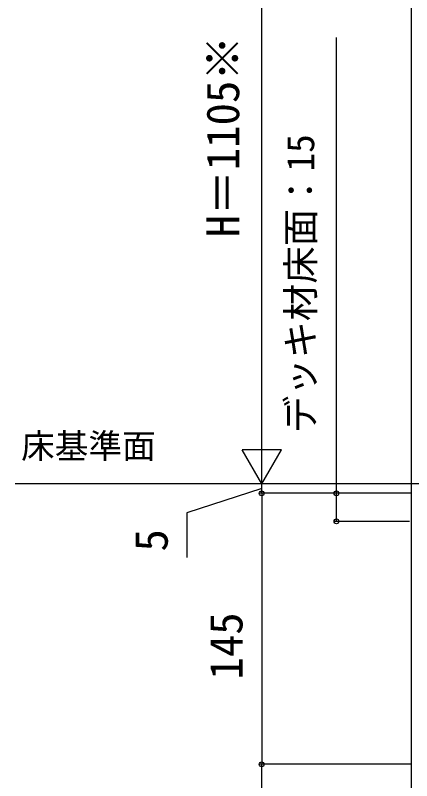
# Model space of a CAD drawing. Units: millimetres, scale not verified. Extents: x -1050 to 1050, y -1571 to 1561.
# Drawn here: x -626.8 to -414.8, y 658.4 to 1068 of the extents above; entities that cross this region are included whole.
import ezdxf
from ezdxf.enums import TextEntityAlignment as Align

# ---------------------------------------------------------------- set-up
doc = ezdxf.new("R2010")
doc.units = ezdxf.units.MM
doc.header["$LTSCALE"] = 8
for name, color, linetype in [('0-1_USER1', 3, 'Continuous'), ('0-4_YKK_12', 2, 'Continuous'), ('0-6_YKK_D', 6, 'Continuous')]:
    doc.layers.add(name, color=color, linetype=linetype)
doc.styles.add('ＭＳ ゴシック', font='')
doc.styles.get('ＭＳ ゴシック').set_extended_font_data('MS Gothic')

msp = doc.modelspace()

# ---------------------------------------------------------------- linework, layer by layer
at = {"layer": '0-4_YKK_12'}
for p, q in [((-415, 1245.2), (-415, 447.2)), ((-67.5, 817.2), (-626.845, 817.2))]:
    msp.add_line(p, q, dxfattribs=at)
at = {"layer": '0-6_YKK_D'}
for p, q in [((-495, 838.2), (-495, 1221.2)), ((-495, 817.2), (-495, 853.573)), ((-495, 817.2), (-505.5, 835.387)), ((-484.5, 835.387), (-505.5, 835.387)), ((-495, 817.2), (-484.5, 835.387)), ((-495, 817.2), (-495, 822.3)), ((-495, 812.2), (-495, 817.2)), ((-495, 812.2), (-495, 817.2)), ((-415.2, 812.2), (-496, 812.2)), ((-415.2, 812.2), (-496, 812.2)), ((-495, 812.2), (-495, 667.2)), ((-495, 812.2), (-495, 807.1)), ((-415.2, 812.2), (-456, 812.2)), ((-416, 797.2), (-456, 797.2)), ((-415.2, 667.2), (-496, 667.2)), ((-415.2, 667.2), (-496, 667.2)), ((-495, 447.2), (-495, 667.2))]:
    msp.add_line(p, q, dxfattribs=at)
for points in [[(-455, 797.2), (-455, 812.2), (-455, 1056.103)], [(-495, 814.7), (-535, 801.716), (-535, 777.807)]]:
    msp.add_lwpolyline(points, dxfattribs=at)
for centre in [(-495, 812.2), (-495, 812.2), (-455, 812.2), (-455, 797.2), (-495, 667.2)]:
    msp.add_circle(centre, 1.275, dxfattribs=at)

# ---------------------------------------------------------------- texts
at = {"layer": '0-1_USER1', "style": 'ＭＳ ゴシック'}
msp.add_text('床基準面', height=13.2, dxfattribs=at).set_placement((-623.739, 826.927), align=Align.BOTTOM_LEFT)
at = {"layer": '0-6_YKK_D', "style": 'ＭＳ ゴシック'}
for s, height, p in [('H＝1105※', 17.6, (-501.773, 949.109)), ('デッキ材床面：15', 14.66, (-462.5, 844.399)), ('5', 17.6, (-540, 781.034)), ('145', 17.6, (-500, 712.564))]:
    msp.add_text(s, height=height, rotation=90, dxfattribs=at).set_placement(p, align=Align.BOTTOM_LEFT)

doc.saveas('drawing.dxf')
